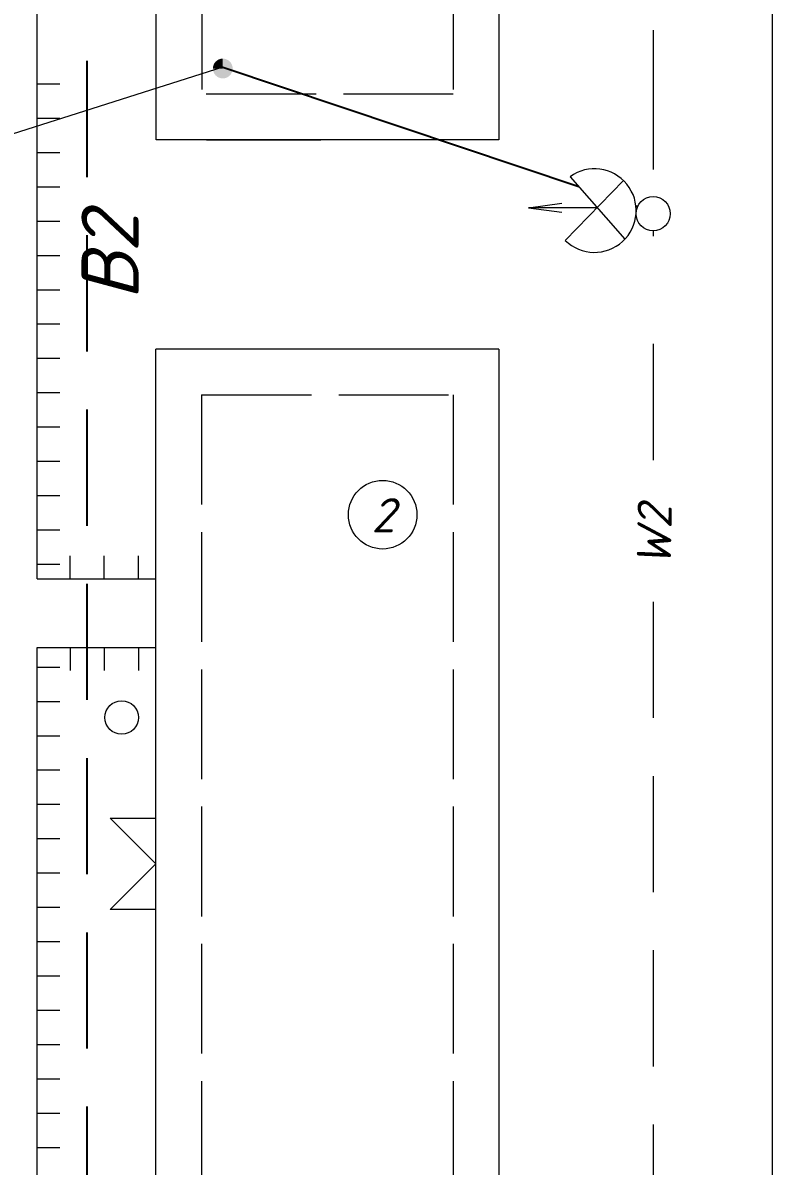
# Model space of a CAD drawing. Header units: millimetres. Extents: x 27137 to 30937, y -4667 to -569.
# Drawn here: x 29018.57 to 29051.35, y -2625.1 to -2575.11 of the extents above; entities that cross this region are included whole.
import ezdxf

# ---------------------------------------------------------------- set-up
doc = ezdxf.new("R2010")
doc.units = ezdxf.units.MM
doc.header["$LTSCALE"] = 0.4
doc.linetypes.add('ACAD_ISO02W100', pattern=[15, 12, -3])
doc.linetypes.add('штриховаяX2', pattern=[38.1, 25.4, -12.7])
doc.styles.add('Isocpeur', font='isocpeui.ttf', dxfattribs={"height": 2.5})

msp = doc.modelspace()

# ---------------------------------------------------------------- hatches: boundary and pattern name
at = {"lineweight": 15}
h = msp.add_hatch(color=256, dxfattribs=at)
h.dxf.hatch_style = 1
h.paths.add_polyline_path([(29026.8841, -2577.1079), (29027.3166, -2577.1079), (29027.7492, -2577.1079, -1)])
h.paths.add_polyline_path([(29027.3166, -2576.6753, -0.4142136), (29027.7492, -2577.1079), (29027.3166, -2577.1079)])
h = msp.add_hatch(color=256, dxfattribs=at)
h.dxf.hatch_style = 1
h.paths.add_polyline_path([(29027.3166, -2576.6753), (29027.3166, -2577.1079), (29026.8841, -2577.1079, -0.4142136)])

# ---------------------------------------------------------------- linework, layer by layer
at = {"linetype": 'штриховаяX2', "ltscale": 0.5}
msp.add_line((29021.3754, -2531.0555), (29021.3754, -2656.1993), dxfattribs=at)
at = {"lineweight": 15}
for p, q in [((29024.396, -2580.2309), (29024.396, -2535.2309)), ((29039.396, -2535.2309), (29039.396, -2580.2309)), ((29039.396, -2535.2309), (29039.396, -2580.2309)), ((29051.3511, -2571.4951), (29051.3515, -2586.4384)), ((29020.1898, -2577.7909), (29019.1898, -2577.7909)), ((29020.1898, -2577.7909), (29019.1898, -2577.7909)), ((29020.1898, -2577.7909), (29019.1898, -2577.7909)), ((29020.1898, -2577.7909), (29019.1898, -2577.7909)), ((29020.1898, -2577.7909), (29019.1898, -2577.7909)), ((29020.1898, -2577.7909), (29019.1898, -2577.7909)), ((29020.1898, -2577.7909), (29019.1898, -2577.7909)), ((29020.1898, -2577.7909), (29019.1898, -2577.7909)), ((29020.1898, -2577.7909), (29019.1898, -2577.7909)), ((29020.1898, -2577.7909), (29019.1898, -2577.7909)), ((29020.1898, -2577.7909), (29019.1898, -2577.7909)), ((29020.1898, -2579.2909), (29019.1898, -2579.2909)), ((29020.1898, -2579.2909), (29019.1898, -2579.2909)), ((29020.1898, -2579.2909), (29019.1898, -2579.2909)), ((29020.1898, -2579.2909), (29019.1898, -2579.2909)), ((29020.1898, -2579.2909), (29019.1898, -2579.2909)), ((29020.1898, -2579.2909), (29019.1898, -2579.2909)), ((29020.1898, -2579.2909), (29019.1898, -2579.2909)), ((29020.1898, -2579.2909), (29019.1898, -2579.2909)), ((29020.1898, -2579.2909), (29019.1898, -2579.2909)), ((29020.1898, -2579.2909), (29019.1898, -2579.2909)), ((29020.1898, -2579.2909), (29019.1898, -2579.2909)), ((29020.1898, -2579.2909), (29019.1898, -2579.2909)), ((29020.1898, -2579.2909), (29019.1898, -2579.2909)), ((29020.1898, -2579.2909), (29019.1898, -2579.2909)), ((29020.1898, -2579.2909), (29019.1898, -2579.2909)), ((29020.1898, -2579.2909), (29019.1898, -2579.2909)), ((29020.1898, -2579.2909), (29019.1898, -2579.2909)), ((29020.1898, -2579.2909), (29019.1898, -2579.2909)), ((29020.1898, -2579.2909), (29019.1898, -2579.2909)), ((29020.1898, -2579.2909), (29019.1898, -2579.2909)), ((29020.1898, -2579.2909), (29019.1898, -2579.2909)), ((29039.396, -2580.2309), (29024.396, -2580.2309)), ((29039.396, -2580.2309), (29024.396, -2580.2309)), ((29026.6027, -2580.2309), (29031.6027, -2580.2309)), ((29026.6027, -2580.2309), (29031.6027, -2580.2309)), ((29020.1898, -2580.7909), (29019.1898, -2580.7909)), ((29020.1898, -2580.7909), (29019.1898, -2580.7909)), ((29020.1898, -2580.7909), (29019.1898, -2580.7909)), ((29020.1898, -2580.7909), (29019.1898, -2580.7909)), ((29020.1898, -2580.7909), (29019.1898, -2580.7909)), ((29020.1898, -2580.7909), (29019.1898, -2580.7909)), ((29020.1898, -2580.7909), (29019.1898, -2580.7909)), ((29020.1898, -2580.7909), (29019.1898, -2580.7909)), ((29020.1898, -2580.7909), (29019.1898, -2580.7909)), ((29020.1898, -2580.7909), (29019.1898, -2580.7909)), ((29020.1898, -2580.7909), (29019.1898, -2580.7909)), ((29020.1898, -2580.7909), (29019.1898, -2580.7909)), ((29020.1898, -2580.7909), (29019.1898, -2580.7909)), ((29020.1898, -2580.7909), (29019.1898, -2580.7909)), ((29020.1898, -2580.7909), (29019.1898, -2580.7909)), ((29020.1898, -2580.7909), (29019.1898, -2580.7909)), ((29020.1898, -2580.7909), (29019.1898, -2580.7909)), ((29020.1898, -2582.2909), (29019.1898, -2582.2909)), ((29020.1898, -2582.2909), (29019.1898, -2582.2909)), ((29020.1898, -2582.2909), (29019.1898, -2582.2909)), ((29020.1898, -2582.2909), (29019.1898, -2582.2909)), ((29020.1898, -2582.2909), (29019.1898, -2582.2909)), ((29020.1898, -2582.2909), (29019.1898, -2582.2909)), ((29020.1898, -2582.2909), (29019.1898, -2582.2909)), ((29020.1898, -2582.2909), (29019.1898, -2582.2909)), ((29020.1898, -2582.2909), (29019.1898, -2582.2909)), ((29020.1898, -2582.2909), (29019.1898, -2582.2909)), ((29020.1898, -2582.2909), (29019.1898, -2582.2909)), ((29020.1898, -2583.7909), (29019.1898, -2583.7909)), ((29020.1898, -2583.7909), (29019.1898, -2583.7909)), ((29020.1898, -2583.7909), (29019.1898, -2583.7909)), ((29020.1898, -2583.7909), (29019.1898, -2583.7909)), ((29020.1898, -2583.7909), (29019.1898, -2583.7909)), ((29020.1898, -2583.7909), (29019.1898, -2583.7909)), ((29020.1898, -2583.7909), (29019.1898, -2583.7909)), ((29020.1898, -2583.7909), (29019.1898, -2583.7909)), ((29020.1898, -2583.7909), (29019.1898, -2583.7909)), ((29020.1898, -2583.7909), (29019.1898, -2583.7909)), ((29020.1898, -2583.7909), (29019.1898, -2583.7909)), ((29020.1898, -2583.7909), (29019.1898, -2583.7909)), ((29020.1898, -2583.7909), (29019.1898, -2583.7909)), ((29020.1898, -2585.2909), (29019.1898, -2585.2909)), ((29020.1898, -2585.2909), (29019.1898, -2585.2909)), ((29020.1898, -2585.2909), (29019.1898, -2585.2909)), ((29020.1898, -2585.2909), (29019.1898, -2585.2909)), ((29020.1898, -2585.2909), (29019.1898, -2585.2909)), ((29020.1898, -2585.2909), (29019.1898, -2585.2909)), ((29020.1898, -2585.2909), (29019.1898, -2585.2909)), ((29020.1898, -2585.2909), (29019.1898, -2585.2909)), ((29020.1898, -2585.2909), (29019.1898, -2585.2909)), ((29020.1898, -2585.2909), (29019.1898, -2585.2909)), ((29020.1898, -2585.2909), (29019.1898, -2585.2909)), ((29020.1898, -2585.2909), (29019.1898, -2585.2909)), ((29020.1898, -2585.2909), (29019.1898, -2585.2909)), ((29020.1898, -2585.2909), (29019.1898, -2585.2909)), ((29020.1898, -2585.2909), (29019.1898, -2585.2909)), ((29020.1898, -2585.2909), (29019.1898, -2585.2909)), ((29020.1898, -2585.2909), (29019.1898, -2585.2909)), ((29051.3515, -2586.4384), (29051.3499, -2666.162)), ((29020.1898, -2586.7909), (29019.1898, -2586.7909)), ((29020.1898, -2586.7909), (29019.1898, -2586.7909)), ((29020.1898, -2586.7909), (29019.1898, -2586.7909)), ((29020.1898, -2586.7909), (29019.1898, -2586.7909)), ((29020.1898, -2586.7909), (29019.1898, -2586.7909)), ((29020.1898, -2586.7909), (29019.1898, -2586.7909)), ((29020.1898, -2586.7909), (29019.1898, -2586.7909)), ((29020.1898, -2586.7909), (29019.1898, -2586.7909)), ((29020.1898, -2586.7909), (29019.1898, -2586.7909)), ((29020.1898, -2586.7909), (29019.1898, -2586.7909)), ((29020.1898, -2586.7909), (29019.1898, -2586.7909)), ((29020.1898, -2588.2909), (29019.1898, -2588.2909)), ((29020.1898, -2588.2909), (29019.1898, -2588.2909)), ((29020.1898, -2588.2909), (29019.1898, -2588.2909)), ((29020.1898, -2588.2909), (29019.1898, -2588.2909)), ((29020.1898, -2588.2909), (29019.1898, -2588.2909)), ((29020.1898, -2588.2909), (29019.1898, -2588.2909)), ((29020.1898, -2588.2909), (29019.1898, -2588.2909)), ((29020.1898, -2588.2909), (29019.1898, -2588.2909)), ((29020.1898, -2588.2909), (29019.1898, -2588.2909)), ((29020.1898, -2588.2909), (29019.1898, -2588.2909)), ((29020.1898, -2588.2909), (29019.1898, -2588.2909)), ((29020.1898, -2588.2909), (29019.1898, -2588.2909)), ((29020.1898, -2588.2909), (29019.1898, -2588.2909)), ((29024.392, -2634.376), (29024.392, -2589.376)), ((29039.392, -2589.376), (29024.392, -2589.376)), ((29039.392, -2589.376), (29039.392, -2634.376)), ((29039.392, -2589.376), (29039.392, -2634.376)), ((29020.1898, -2589.7909), (29019.1898, -2589.7909)), ((29020.1898, -2589.7909), (29019.1898, -2589.7909)), ((29020.1898, -2589.7909), (29019.1898, -2589.7909)), ((29020.1898, -2589.7909), (29019.1898, -2589.7909)), ((29020.1898, -2589.7909), (29019.1898, -2589.7909)), ((29020.1898, -2589.7909), (29019.1898, -2589.7909)), ((29020.1898, -2589.7909), (29019.1898, -2589.7909)), ((29020.1898, -2589.7909), (29019.1898, -2589.7909)), ((29020.1898, -2589.7909), (29019.1898, -2589.7909)), ((29020.1898, -2589.7909), (29019.1898, -2589.7909)), ((29020.1898, -2589.7909), (29019.1898, -2589.7909)), ((29020.1898, -2589.7909), (29019.1898, -2589.7909)), ((29020.1898, -2589.7909), (29019.1898, -2589.7909)), ((29020.1898, -2589.7909), (29019.1898, -2589.7909)), ((29020.1898, -2589.7909), (29019.1898, -2589.7909)), ((29020.1898, -2589.7909), (29019.1898, -2589.7909)), ((29020.1898, -2589.7909), (29019.1898, -2589.7909)), ((29020.1898, -2591.2909), (29019.1898, -2591.2909)), ((29020.1898, -2591.2909), (29019.1898, -2591.2909)), ((29020.1898, -2591.2909), (29019.1898, -2591.2909)), ((29020.1898, -2591.2909), (29019.1898, -2591.2909)), ((29020.1898, -2591.2909), (29019.1898, -2591.2909)), ((29020.1898, -2591.2909), (29019.1898, -2591.2909)), ((29020.1898, -2591.2909), (29019.1898, -2591.2909)), ((29020.1898, -2591.2909), (29019.1898, -2591.2909)), ((29020.1898, -2591.2909), (29019.1898, -2591.2909)), ((29020.1898, -2591.2909), (29019.1898, -2591.2909)), ((29020.1898, -2591.2909), (29019.1898, -2591.2909)), ((29020.1898, -2591.2909), (29019.1898, -2591.2909)), ((29020.1898, -2591.2909), (29019.1898, -2591.2909)), ((29020.1898, -2591.2909), (29019.1898, -2591.2909)), ((29020.1898, -2591.2909), (29019.1898, -2591.2909)), ((29020.1898, -2591.2909), (29019.1898, -2591.2909)), ((29020.1898, -2591.2909), (29019.1898, -2591.2909)), ((29020.1898, -2591.2909), (29019.1898, -2591.2909)), ((29020.1898, -2591.2909), (29019.1898, -2591.2909)), ((29020.1898, -2591.2909), (29019.1898, -2591.2909)), ((29020.1898, -2591.2909), (29019.1898, -2591.2909)), ((29020.1898, -2591.2909), (29019.1898, -2591.2909)), ((29020.1898, -2592.7909), (29019.1898, -2592.7909)), ((29020.1898, -2592.7909), (29019.1898, -2592.7909)), ((29020.1898, -2592.7909), (29019.1898, -2592.7909)), ((29020.1898, -2592.7909), (29019.1898, -2592.7909)), ((29020.1898, -2592.7909), (29019.1898, -2592.7909)), ((29020.1898, -2592.7909), (29019.1898, -2592.7909)), ((29020.1898, -2592.7909), (29019.1898, -2592.7909)), ((29020.1898, -2592.7909), (29019.1898, -2592.7909)), ((29020.1898, -2592.7909), (29019.1898, -2592.7909)), ((29020.1898, -2592.7909), (29019.1898, -2592.7909)), ((29020.1898, -2592.7909), (29019.1898, -2592.7909)), ((29020.1898, -2592.7909), (29019.1898, -2592.7909)), ((29020.1898, -2592.7909), (29019.1898, -2592.7909)), ((29020.1898, -2592.7909), (29019.1898, -2592.7909)), ((29020.1898, -2592.7909), (29019.1898, -2592.7909)), ((29020.1898, -2592.7909), (29019.1898, -2592.7909)), ((29020.1898, -2592.7909), (29019.1898, -2592.7909)), ((29020.1898, -2592.7909), (29019.1898, -2592.7909)), ((29020.1898, -2592.7909), (29019.1898, -2592.7909)), ((29020.1898, -2592.7909), (29019.1898, -2592.7909)), ((29020.1898, -2592.7909), (29019.1898, -2592.7909)), ((29020.1898, -2592.7909), (29019.1898, -2592.7909)), ((29020.1898, -2592.7909), (29019.1898, -2592.7909)), ((29020.1898, -2592.7909), (29019.1898, -2592.7909)), ((29020.1898, -2592.7909), (29019.1898, -2592.7909)), ((29020.1898, -2592.7909), (29019.1898, -2592.7909)), ((29020.1898, -2592.7909), (29019.1898, -2592.7909)), ((29020.1898, -2592.7909), (29019.1898, -2592.7909)), ((29020.1898, -2592.7909), (29019.1898, -2592.7909)), ((29020.1898, -2592.7909), (29019.1898, -2592.7909)), ((29020.1898, -2592.7909), (29019.1898, -2592.7909)), ((29020.1898, -2592.7909), (29019.1898, -2592.7909)), ((29020.1898, -2592.7909), (29019.1898, -2592.7909)), ((29020.1898, -2592.7909), (29019.1898, -2592.7909)), ((29020.1898, -2594.2909), (29019.1898, -2594.2909)), ((29020.1898, -2594.2909), (29019.1898, -2594.2909)), ((29020.1898, -2594.2909), (29019.1898, -2594.2909)), ((29020.1898, -2594.2909), (29019.1898, -2594.2909)), ((29020.1898, -2594.2909), (29019.1898, -2594.2909)), ((29020.1898, -2594.2909), (29019.1898, -2594.2909)), ((29020.1898, -2594.2909), (29019.1898, -2594.2909)), ((29020.1898, -2594.2909), (29019.1898, -2594.2909)), ((29020.1898, -2594.2909), (29019.1898, -2594.2909)), ((29020.1898, -2594.2909), (29019.1898, -2594.2909)), ((29020.1898, -2594.2909), (29019.1898, -2594.2909)), ((29020.1898, -2594.2909), (29019.1898, -2594.2909)), ((29020.1898, -2594.2909), (29019.1898, -2594.2909)), ((29020.1898, -2594.2909), (29019.1898, -2594.2909)), ((29020.1898, -2594.2909), (29019.1898, -2594.2909)), ((29020.1898, -2594.2909), (29019.1898, -2594.2909)), ((29020.1898, -2594.2909), (29019.1898, -2594.2909)), ((29020.1898, -2595.7909), (29019.1898, -2595.7909)), ((29020.1898, -2595.7909), (29019.1898, -2595.7909)), ((29020.1898, -2595.7909), (29019.1898, -2595.7909)), ((29020.1898, -2595.7909), (29019.1898, -2595.7909)), ((29020.1898, -2595.7909), (29019.1898, -2595.7909)), ((29020.1898, -2595.7909), (29019.1898, -2595.7909)), ((29020.1898, -2595.7909), (29019.1898, -2595.7909)), ((29020.1898, -2595.7909), (29019.1898, -2595.7909)), ((29020.1898, -2595.7909), (29019.1898, -2595.7909)), ((29020.1898, -2595.7909), (29019.1898, -2595.7909)), ((29020.1898, -2595.7909), (29019.1898, -2595.7909)), ((29020.1898, -2597.2909), (29019.1898, -2597.2909)), ((29020.1898, -2597.2909), (29019.1898, -2597.2909)), ((29020.1898, -2597.2909), (29019.1898, -2597.2909)), ((29020.1898, -2597.2909), (29019.1898, -2597.2909)), ((29020.1898, -2597.2909), (29019.1898, -2597.2909)), ((29020.1898, -2597.2909), (29019.1898, -2597.2909)), ((29020.1898, -2597.2909), (29019.1898, -2597.2909)), ((29020.1898, -2597.2909), (29019.1898, -2597.2909)), ((29020.1898, -2597.2909), (29019.1898, -2597.2909)), ((29020.1898, -2597.2909), (29019.1898, -2597.2909)), ((29020.1898, -2597.2909), (29019.1898, -2597.2909)), ((29020.1898, -2597.2909), (29019.1898, -2597.2909)), ((29020.1898, -2597.2909), (29019.1898, -2597.2909)), ((29020.6326, -2599.4199), (29020.6326, -2598.4199)), ((29020.6326, -2599.4199), (29020.6326, -2598.4199)), ((29022.1326, -2599.4199), (29022.1326, -2598.4199)), ((29022.1326, -2599.4199), (29022.1326, -2598.4199)), ((29023.6326, -2599.4199), (29023.6326, -2598.4199)), ((29023.6326, -2599.4199), (29023.6326, -2598.4199)), ((29020.1898, -2598.7909), (29019.1898, -2598.7909)), ((29020.1898, -2598.7909), (29019.1898, -2598.7909)), ((29020.1898, -2598.7909), (29019.1898, -2598.7909)), ((29020.1898, -2598.7909), (29019.1898, -2598.7909)), ((29020.1898, -2598.7909), (29019.1898, -2598.7909)), ((29020.1898, -2598.7909), (29019.1898, -2598.7909)), ((29020.1898, -2598.7909), (29019.1898, -2598.7909)), ((29020.1898, -2598.7909), (29019.1898, -2598.7909)), ((29020.1898, -2598.7909), (29019.1898, -2598.7909)), ((29020.1898, -2598.7909), (29019.1898, -2598.7909)), ((29020.1898, -2598.7909), (29019.1898, -2598.7909)), ((29020.1898, -2598.7909), (29019.1898, -2598.7909)), ((29020.1898, -2598.7909), (29019.1898, -2598.7909)), ((29020.1898, -2598.7909), (29019.1898, -2598.7909)), ((29020.1898, -2598.7909), (29019.1898, -2598.7909)), ((29020.1898, -2598.7909), (29019.1898, -2598.7909)), ((29020.1898, -2598.7909), (29019.1898, -2598.7909)), ((29019.1895, -2599.4199), (29024.392, -2599.4199)), ((29019.1902, -2602.4199), (29024.392, -2602.4199)), ((29020.6326, -2602.4199), (29020.6326, -2603.4199)), ((29020.6326, -2602.4199), (29020.6326, -2603.4199)), ((29022.1326, -2602.4199), (29022.1326, -2603.4199)), ((29022.1326, -2602.4199), (29022.1326, -2603.4199)), ((29023.6326, -2602.4199), (29023.6326, -2603.4199)), ((29023.6326, -2602.4199), (29023.6326, -2603.4199)), ((29020.1898, -2603.2909), (29019.1898, -2603.2909)), ((29020.1898, -2603.2909), (29019.1898, -2603.2909)), ((29020.1898, -2603.2909), (29019.1898, -2603.2909)), ((29020.1898, -2603.2909), (29019.1898, -2603.2909)), ((29020.1898, -2603.2909), (29019.1898, -2603.2909)), ((29020.1898, -2603.2909), (29019.1898, -2603.2909)), ((29020.1898, -2603.2909), (29019.1898, -2603.2909)), ((29020.1898, -2603.2909), (29019.1898, -2603.2909)), ((29020.1898, -2603.2909), (29019.1898, -2603.2909)), ((29020.1898, -2603.2909), (29019.1898, -2603.2909)), ((29020.1898, -2603.2909), (29019.1898, -2603.2909)), ((29020.1898, -2603.2909), (29019.1898, -2603.2909)), ((29020.1898, -2603.2909), (29019.1898, -2603.2909)), ((29020.1898, -2603.2909), (29019.1898, -2603.2909)), ((29020.1898, -2603.2909), (29019.1898, -2603.2909)), ((29020.1898, -2603.2909), (29019.1898, -2603.2909)), ((29020.1898, -2603.2909), (29019.1898, -2603.2909)), ((29020.1898, -2604.7909), (29019.1898, -2604.7909)), ((29020.1898, -2604.7909), (29019.1898, -2604.7909)), ((29020.1898, -2604.7909), (29019.1898, -2604.7909)), ((29020.1898, -2604.7909), (29019.1898, -2604.7909)), ((29020.1898, -2604.7909), (29019.1898, -2604.7909)), ((29020.1898, -2604.7909), (29019.1898, -2604.7909)), ((29020.1898, -2604.7909), (29019.1898, -2604.7909)), ((29020.1898, -2604.7909), (29019.1898, -2604.7909)), ((29020.1898, -2604.7909), (29019.1898, -2604.7909)), ((29020.1898, -2604.7909), (29019.1898, -2604.7909)), ((29020.1898, -2604.7909), (29019.1898, -2604.7909)), ((29020.1898, -2604.7909), (29019.1898, -2604.7909)), ((29020.1898, -2604.7909), (29019.1898, -2604.7909)), ((29020.1898, -2604.7909), (29019.1898, -2604.7909)), ((29020.1898, -2604.7909), (29019.1898, -2604.7909)), ((29020.1898, -2604.7909), (29019.1898, -2604.7909)), ((29020.1898, -2604.7909), (29019.1898, -2604.7909)), ((29020.1898, -2604.7909), (29019.1898, -2604.7909)), ((29020.1898, -2604.7909), (29019.1898, -2604.7909)), ((29020.1898, -2604.7909), (29019.1898, -2604.7909)), ((29020.1898, -2604.7909), (29019.1898, -2604.7909)), ((29020.1898, -2604.7909), (29019.1898, -2604.7909)), ((29020.1898, -2606.2909), (29019.1898, -2606.2909)), ((29020.1898, -2606.2909), (29019.1898, -2606.2909)), ((29020.1898, -2606.2909), (29019.1898, -2606.2909)), ((29020.1898, -2606.2909), (29019.1898, -2606.2909)), ((29020.1898, -2606.2909), (29019.1898, -2606.2909)), ((29020.1898, -2606.2909), (29019.1898, -2606.2909)), ((29020.1898, -2606.2909), (29019.1898, -2606.2909)), ((29020.1898, -2606.2909), (29019.1898, -2606.2909)), ((29020.1898, -2606.2909), (29019.1898, -2606.2909)), ((29020.1898, -2606.2909), (29019.1898, -2606.2909)), ((29020.1898, -2606.2909), (29019.1898, -2606.2909)), ((29020.1898, -2606.2909), (29019.1898, -2606.2909)), ((29020.1898, -2606.2909), (29019.1898, -2606.2909)), ((29020.1898, -2606.2909), (29019.1898, -2606.2909)), ((29020.1898, -2606.2909), (29019.1898, -2606.2909)), ((29020.1898, -2606.2909), (29019.1898, -2606.2909)), ((29020.1898, -2606.2909), (29019.1898, -2606.2909)), ((29020.1898, -2606.2909), (29019.1898, -2606.2909)), ((29020.1898, -2606.2909), (29019.1898, -2606.2909)), ((29020.1898, -2606.2909), (29019.1898, -2606.2909)), ((29020.1898, -2606.2909), (29019.1898, -2606.2909)), ((29020.1898, -2606.2909), (29019.1898, -2606.2909)), ((29020.1898, -2606.2909), (29019.1898, -2606.2909)), ((29020.1898, -2606.2909), (29019.1898, -2606.2909)), ((29020.1898, -2606.2909), (29019.1898, -2606.2909)), ((29020.1898, -2606.2909), (29019.1898, -2606.2909)), ((29020.1898, -2606.2909), (29019.1898, -2606.2909)), ((29020.1898, -2606.2909), (29019.1898, -2606.2909)), ((29020.1898, -2606.2909), (29019.1898, -2606.2909)), ((29020.1898, -2606.2909), (29019.1898, -2606.2909)), ((29020.1898, -2606.2909), (29019.1898, -2606.2909)), ((29020.1898, -2606.2909), (29019.1898, -2606.2909)), ((29020.1898, -2606.2909), (29019.1898, -2606.2909)), ((29020.1898, -2606.2909), (29019.1898, -2606.2909)), ((29020.1898, -2607.7909), (29019.1898, -2607.7909)), ((29020.1898, -2607.7909), (29019.1898, -2607.7909)), ((29020.1898, -2607.7909), (29019.1898, -2607.7909)), ((29020.1898, -2607.7909), (29019.1898, -2607.7909)), ((29020.1898, -2607.7909), (29019.1898, -2607.7909)), ((29020.1898, -2607.7909), (29019.1898, -2607.7909)), ((29020.1898, -2607.7909), (29019.1898, -2607.7909)), ((29020.1898, -2607.7909), (29019.1898, -2607.7909)), ((29020.1898, -2607.7909), (29019.1898, -2607.7909)), ((29020.1898, -2607.7909), (29019.1898, -2607.7909)), ((29020.1898, -2607.7909), (29019.1898, -2607.7909)), ((29020.1898, -2607.7909), (29019.1898, -2607.7909)), ((29020.1898, -2607.7909), (29019.1898, -2607.7909)), ((29020.1898, -2607.7909), (29019.1898, -2607.7909)), ((29020.1898, -2607.7909), (29019.1898, -2607.7909)), ((29020.1898, -2607.7909), (29019.1898, -2607.7909)), ((29020.1898, -2607.7909), (29019.1898, -2607.7909)), ((29020.1898, -2609.2909), (29019.1898, -2609.2909)), ((29020.1898, -2609.2909), (29019.1898, -2609.2909)), ((29020.1898, -2609.2909), (29019.1898, -2609.2909)), ((29020.1898, -2609.2909), (29019.1898, -2609.2909)), ((29020.1898, -2609.2909), (29019.1898, -2609.2909)), ((29020.1898, -2609.2909), (29019.1898, -2609.2909)), ((29020.1898, -2609.2909), (29019.1898, -2609.2909)), ((29020.1898, -2609.2909), (29019.1898, -2609.2909)), ((29020.1898, -2609.2909), (29019.1898, -2609.2909)), ((29020.1898, -2609.2909), (29019.1898, -2609.2909)), ((29020.1898, -2609.2909), (29019.1898, -2609.2909)), ((29022.392, -2609.876), (29024.392, -2609.876)), ((29022.392, -2609.876), (29024.392, -2611.876)), ((29020.1898, -2610.7909), (29019.1898, -2610.7909)), ((29020.1898, -2610.7909), (29019.1898, -2610.7909)), ((29020.1898, -2610.7909), (29019.1898, -2610.7909)), ((29020.1898, -2610.7909), (29019.1898, -2610.7909)), ((29020.1898, -2610.7909), (29019.1898, -2610.7909)), ((29020.1898, -2610.7909), (29019.1898, -2610.7909)), ((29020.1898, -2610.7909), (29019.1898, -2610.7909)), ((29020.1898, -2610.7909), (29019.1898, -2610.7909)), ((29020.1898, -2610.7909), (29019.1898, -2610.7909)), ((29020.1898, -2610.7909), (29019.1898, -2610.7909)), ((29020.1898, -2610.7909), (29019.1898, -2610.7909)), ((29020.1898, -2610.7909), (29019.1898, -2610.7909)), ((29020.1898, -2610.7909), (29019.1898, -2610.7909)), ((29024.392, -2611.876), (29022.392, -2613.876)), ((29020.1898, -2612.2909), (29019.1898, -2612.2909)), ((29020.1898, -2612.2909), (29019.1898, -2612.2909)), ((29020.1898, -2612.2909), (29019.1898, -2612.2909)), ((29020.1898, -2612.2909), (29019.1898, -2612.2909)), ((29020.1898, -2612.2909), (29019.1898, -2612.2909)), ((29020.1898, -2612.2909), (29019.1898, -2612.2909)), ((29020.1898, -2612.2909), (29019.1898, -2612.2909)), ((29020.1898, -2612.2909), (29019.1898, -2612.2909)), ((29020.1898, -2612.2909), (29019.1898, -2612.2909)), ((29020.1898, -2612.2909), (29019.1898, -2612.2909)), ((29020.1898, -2612.2909), (29019.1898, -2612.2909)), ((29020.1898, -2612.2909), (29019.1898, -2612.2909)), ((29020.1898, -2612.2909), (29019.1898, -2612.2909)), ((29020.1898, -2612.2909), (29019.1898, -2612.2909)), ((29020.1898, -2612.2909), (29019.1898, -2612.2909)), ((29020.1898, -2612.2909), (29019.1898, -2612.2909)), ((29020.1898, -2612.2909), (29019.1898, -2612.2909)), ((29020.1898, -2612.2909), (29019.1898, -2612.2909)), ((29020.1898, -2612.2909), (29019.1898, -2612.2909)), ((29020.1898, -2612.2909), (29019.1898, -2612.2909)), ((29020.1898, -2612.2909), (29019.1898, -2612.2909)), ((29020.1898, -2612.2909), (29019.1898, -2612.2909)), ((29020.1898, -2612.2909), (29019.1898, -2612.2909)), ((29020.1898, -2612.2909), (29019.1898, -2612.2909)), ((29020.1898, -2612.2909), (29019.1898, -2612.2909)), ((29020.1898, -2612.2909), (29019.1898, -2612.2909)), ((29020.1898, -2612.2909), (29019.1898, -2612.2909)), ((29020.1898, -2612.2909), (29019.1898, -2612.2909)), ((29020.1898, -2613.7909), (29019.1898, -2613.7909)), ((29020.1898, -2613.7909), (29019.1898, -2613.7909)), ((29020.1898, -2613.7909), (29019.1898, -2613.7909)), ((29020.1898, -2613.7909), (29019.1898, -2613.7909)), ((29020.1898, -2613.7909), (29019.1898, -2613.7909)), ((29020.1898, -2613.7909), (29019.1898, -2613.7909)), ((29020.1898, -2613.7909), (29019.1898, -2613.7909)), ((29020.1898, -2613.7909), (29019.1898, -2613.7909)), ((29020.1898, -2613.7909), (29019.1898, -2613.7909)), ((29020.1898, -2613.7909), (29019.1898, -2613.7909)), ((29020.1898, -2613.7909), (29019.1898, -2613.7909)), ((29020.1898, -2613.7909), (29019.1898, -2613.7909)), ((29020.1898, -2613.7909), (29019.1898, -2613.7909)), ((29020.1898, -2613.7909), (29019.1898, -2613.7909)), ((29020.1898, -2613.7909), (29019.1898, -2613.7909)), ((29020.1898, -2613.7909), (29019.1898, -2613.7909)), ((29020.1898, -2613.7909), (29019.1898, -2613.7909)), ((29020.1898, -2613.7909), (29019.1898, -2613.7909)), ((29020.1898, -2613.7909), (29019.1898, -2613.7909)), ((29020.1898, -2613.7909), (29019.1898, -2613.7909)), ((29020.1898, -2613.7909), (29019.1898, -2613.7909)), ((29020.1898, -2613.7909), (29019.1898, -2613.7909)), ((29020.1898, -2613.7909), (29019.1898, -2613.7909)), ((29020.1898, -2613.7909), (29019.1898, -2613.7909)), ((29020.1898, -2613.7909), (29019.1898, -2613.7909)), ((29020.1898, -2613.7909), (29019.1898, -2613.7909)), ((29020.1898, -2613.7909), (29019.1898, -2613.7909)), ((29020.1898, -2613.7909), (29019.1898, -2613.7909)), ((29020.1898, -2613.7909), (29019.1898, -2613.7909)), ((29020.1898, -2613.7909), (29019.1898, -2613.7909)), ((29020.1898, -2613.7909), (29019.1898, -2613.7909)), ((29020.1898, -2613.7909), (29019.1898, -2613.7909)), ((29024.392, -2613.876), (29022.392, -2613.876)), ((29020.1898, -2615.2909), (29019.1898, -2615.2909)), ((29020.1898, -2615.2909), (29019.1898, -2615.2909)), ((29020.1898, -2615.2909), (29019.1898, -2615.2909)), ((29020.1898, -2615.2909), (29019.1898, -2615.2909)), ((29020.1898, -2615.2909), (29019.1898, -2615.2909)), ((29020.1898, -2615.2909), (29019.1898, -2615.2909)), ((29020.1898, -2615.2909), (29019.1898, -2615.2909)), ((29020.1898, -2615.2909), (29019.1898, -2615.2909)), ((29020.1898, -2615.2909), (29019.1898, -2615.2909)), ((29020.1898, -2615.2909), (29019.1898, -2615.2909)), ((29020.1898, -2615.2909), (29019.1898, -2615.2909)), ((29020.1898, -2615.2909), (29019.1898, -2615.2909)), ((29020.1898, -2615.2909), (29019.1898, -2615.2909)), ((29020.1898, -2615.2909), (29019.1898, -2615.2909)), ((29020.1898, -2615.2909), (29019.1898, -2615.2909)), ((29020.1898, -2615.2909), (29019.1898, -2615.2909)), ((29020.1898, -2615.2909), (29019.1898, -2615.2909)), ((29020.1898, -2615.2909), (29019.1898, -2615.2909)), ((29020.1898, -2615.2909), (29019.1898, -2615.2909)), ((29020.1898, -2615.2909), (29019.1898, -2615.2909)), ((29020.1898, -2615.2909), (29019.1898, -2615.2909)), ((29020.1898, -2615.2909), (29019.1898, -2615.2909)), ((29020.1898, -2615.2909), (29019.1898, -2615.2909)), ((29020.1898, -2615.2909), (29019.1898, -2615.2909)), ((29020.1898, -2615.2909), (29019.1898, -2615.2909)), ((29020.1898, -2615.2909), (29019.1898, -2615.2909)), ((29020.1898, -2615.2909), (29019.1898, -2615.2909)), ((29020.1898, -2615.2909), (29019.1898, -2615.2909)), ((29020.1898, -2615.2909), (29019.1898, -2615.2909)), ((29020.1898, -2615.2909), (29019.1898, -2615.2909)), ((29020.1898, -2616.7909), (29019.1898, -2616.7909)), ((29020.1898, -2616.7909), (29019.1898, -2616.7909)), ((29020.1898, -2616.7909), (29019.1898, -2616.7909)), ((29020.1898, -2616.7909), (29019.1898, -2616.7909)), ((29020.1898, -2616.7909), (29019.1898, -2616.7909)), ((29020.1898, -2616.7909), (29019.1898, -2616.7909)), ((29020.1898, -2616.7909), (29019.1898, -2616.7909)), ((29020.1898, -2616.7909), (29019.1898, -2616.7909)), ((29020.1898, -2616.7909), (29019.1898, -2616.7909)), ((29020.1898, -2616.7909), (29019.1898, -2616.7909)), ((29020.1898, -2616.7909), (29019.1898, -2616.7909)), ((29020.1898, -2616.7909), (29019.1898, -2616.7909)), ((29020.1898, -2616.7909), (29019.1898, -2616.7909)), ((29020.1898, -2616.7909), (29019.1898, -2616.7909)), ((29020.1898, -2616.7909), (29019.1898, -2616.7909)), ((29020.1898, -2616.7909), (29019.1898, -2616.7909)), ((29020.1898, -2616.7909), (29019.1898, -2616.7909)), ((29020.1898, -2616.7909), (29019.1898, -2616.7909)), ((29020.1898, -2616.7909), (29019.1898, -2616.7909)), ((29020.1898, -2616.7909), (29019.1898, -2616.7909)), ((29020.1898, -2616.7909), (29019.1898, -2616.7909)), ((29020.1898, -2616.7909), (29019.1898, -2616.7909)), ((29020.1898, -2616.7909), (29019.1898, -2616.7909)), ((29020.1898, -2616.7909), (29019.1898, -2616.7909)), ((29020.1898, -2616.7909), (29019.1898, -2616.7909)), ((29020.1898, -2616.7909), (29019.1898, -2616.7909)), ((29020.1898, -2616.7909), (29019.1898, -2616.7909)), ((29020.1898, -2616.7909), (29019.1898, -2616.7909)), ((29020.1898, -2618.2909), (29019.1898, -2618.2909)), ((29020.1898, -2618.2909), (29019.1898, -2618.2909)), ((29020.1898, -2618.2909), (29019.1898, -2618.2909)), ((29020.1898, -2618.2909), (29019.1898, -2618.2909)), ((29020.1898, -2618.2909), (29019.1898, -2618.2909)), ((29020.1898, -2618.2909), (29019.1898, -2618.2909)), ((29020.1898, -2618.2909), (29019.1898, -2618.2909)), ((29020.1898, -2618.2909), (29019.1898, -2618.2909)), ((29020.1898, -2618.2909), (29019.1898, -2618.2909)), ((29020.1898, -2618.2909), (29019.1898, -2618.2909)), ((29020.1898, -2618.2909), (29019.1898, -2618.2909)), ((29020.1898, -2618.2909), (29019.1898, -2618.2909)), ((29020.1898, -2618.2909), (29019.1898, -2618.2909)), ((29020.1898, -2618.2909), (29019.1898, -2618.2909)), ((29020.1898, -2618.2909), (29019.1898, -2618.2909)), ((29020.1898, -2618.2909), (29019.1898, -2618.2909)), ((29020.1898, -2618.2909), (29019.1898, -2618.2909)), ((29020.1898, -2618.2909), (29019.1898, -2618.2909)), ((29020.1898, -2618.2909), (29019.1898, -2618.2909)), ((29020.1898, -2618.2909), (29019.1898, -2618.2909)), ((29020.1898, -2618.2909), (29019.1898, -2618.2909)), ((29020.1898, -2618.2909), (29019.1898, -2618.2909)), ((29020.1898, -2618.2909), (29019.1898, -2618.2909)), ((29020.1898, -2618.2909), (29019.1898, -2618.2909)), ((29020.1898, -2619.7909), (29019.1898, -2619.7909)), ((29020.1898, -2619.7909), (29019.1898, -2619.7909)), ((29020.1898, -2619.7909), (29019.1898, -2619.7909)), ((29020.1898, -2619.7909), (29019.1898, -2619.7909)), ((29020.1898, -2619.7909), (29019.1898, -2619.7909)), ((29020.1898, -2619.7909), (29019.1898, -2619.7909)), ((29020.1898, -2619.7909), (29019.1898, -2619.7909)), ((29020.1898, -2619.7909), (29019.1898, -2619.7909)), ((29020.1898, -2619.7909), (29019.1898, -2619.7909)), ((29020.1898, -2619.7909), (29019.1898, -2619.7909)), ((29020.1898, -2619.7909), (29019.1898, -2619.7909)), ((29020.1898, -2619.7909), (29019.1898, -2619.7909)), ((29020.1898, -2619.7909), (29019.1898, -2619.7909)), ((29020.1898, -2619.7909), (29019.1898, -2619.7909)), ((29020.1898, -2619.7909), (29019.1898, -2619.7909)), ((29020.1898, -2619.7909), (29019.1898, -2619.7909)), ((29020.1898, -2619.7909), (29019.1898, -2619.7909)), ((29020.1898, -2619.7909), (29019.1898, -2619.7909)), ((29020.1898, -2619.7909), (29019.1898, -2619.7909)), ((29020.1898, -2619.7909), (29019.1898, -2619.7909)), ((29020.1898, -2619.7909), (29019.1898, -2619.7909)), ((29020.1898, -2619.7909), (29019.1898, -2619.7909)), ((29020.1898, -2619.7909), (29019.1898, -2619.7909)), ((29020.1898, -2619.7909), (29019.1898, -2619.7909)), ((29020.1898, -2619.7909), (29019.1898, -2619.7909)), ((29020.1898, -2619.7909), (29019.1898, -2619.7909)), ((29020.1898, -2619.7909), (29019.1898, -2619.7909)), ((29020.1898, -2619.7909), (29019.1898, -2619.7909)), ((29020.1898, -2619.7909), (29019.1898, -2619.7909)), ((29020.1898, -2619.7909), (29019.1898, -2619.7909)), ((29020.1898, -2621.2909), (29019.1898, -2621.2909)), ((29020.1898, -2621.2909), (29019.1898, -2621.2909)), ((29020.1898, -2621.2909), (29019.1898, -2621.2909)), ((29020.1898, -2621.2909), (29019.1898, -2621.2909)), ((29020.1898, -2621.2909), (29019.1898, -2621.2909)), ((29020.1898, -2621.2909), (29019.1898, -2621.2909)), ((29020.1898, -2621.2909), (29019.1898, -2621.2909)), ((29020.1898, -2621.2909), (29019.1898, -2621.2909)), ((29020.1898, -2621.2909), (29019.1898, -2621.2909)), ((29020.1898, -2621.2909), (29019.1898, -2621.2909)), ((29020.1898, -2621.2909), (29019.1898, -2621.2909)), ((29020.1898, -2622.7909), (29019.1898, -2622.7909)), ((29020.1898, -2622.7909), (29019.1898, -2622.7909)), ((29020.1898, -2622.7909), (29019.1898, -2622.7909)), ((29020.1898, -2622.7909), (29019.1898, -2622.7909)), ((29020.1898, -2622.7909), (29019.1898, -2622.7909)), ((29020.1898, -2622.7909), (29019.1898, -2622.7909)), ((29020.1898, -2622.7909), (29019.1898, -2622.7909)), ((29020.1898, -2622.7909), (29019.1898, -2622.7909)), ((29020.1898, -2622.7909), (29019.1898, -2622.7909)), ((29020.1898, -2622.7909), (29019.1898, -2622.7909)), ((29020.1898, -2622.7909), (29019.1898, -2622.7909)), ((29020.1898, -2622.7909), (29019.1898, -2622.7909)), ((29020.1898, -2622.7909), (29019.1898, -2622.7909)), ((29020.1898, -2624.2909), (29019.1898, -2624.2909)), ((29020.1898, -2624.2909), (29019.1898, -2624.2909)), ((29020.1898, -2624.2909), (29019.1898, -2624.2909)), ((29020.1898, -2624.2909), (29019.1898, -2624.2909)), ((29020.1898, -2624.2909), (29019.1898, -2624.2909)), ((29020.1898, -2624.2909), (29019.1898, -2624.2909)), ((29020.1898, -2624.2909), (29019.1898, -2624.2909)), ((29020.1898, -2624.2909), (29019.1898, -2624.2909)), ((29020.1898, -2624.2909), (29019.1898, -2624.2909)), ((29020.1898, -2624.2909), (29019.1898, -2624.2909)), ((29020.1898, -2624.2909), (29019.1898, -2624.2909)), ((29020.1898, -2624.2909), (29019.1898, -2624.2909)), ((29020.1898, -2624.2909), (29019.1898, -2624.2909)), ((29020.1898, -2624.2909), (29019.1898, -2624.2909)), ((29020.1898, -2624.2909), (29019.1898, -2624.2909)), ((29020.1898, -2624.2909), (29019.1898, -2624.2909)), ((29020.1898, -2624.2909), (29019.1898, -2624.2909))]:
    msp.add_line(p, q, dxfattribs=at)
at = {"linetype": 'ACAD_ISO02W100', "lineweight": 15}
for p, q in [((29026.396, -2537.2309), (29026.396, -2578.2309)), ((29037.396, -2537.2309), (29037.396, -2578.2309)), ((29037.396, -2578.2309), (29026.396, -2578.2309)), ((29026.392, -2591.376), (29037.392, -2591.376)), ((29026.392, -2591.376), (29026.392, -2632.376)), ((29037.392, -2591.376), (29037.392, -2632.376))]:
    msp.add_line(p, q, dxfattribs=at)
at = {"lineweight": 15, "ltscale": 0.5}
for p, q in [((29019.1898, -2576.167), (29019.1892, -2547.4192)), ((29019.1902, -2599.4199), (29019.1898, -2576.167)), ((29027.3258, -2577.0537), (28999.8859, -2585.7333)), ((29042.3005, -2584.6274), (29044.8505, -2582.0101)), ((29042.5081, -2581.8359), (29044.9069, -2584.57)), ((29040.6874, -2583.1926), (29042.1573, -2582.9985)), ((29043.6984, -2583.1926), (29040.6874, -2583.1926)), ((29040.6874, -2583.1926), (29042.1537, -2583.384)), ((29019.1906, -2627.8355), (29019.1902, -2602.4199))]:
    msp.add_line(p, q, dxfattribs=at)
at = {"linetype": 'штриховаяX2', "lineweight": 15, "ltscale": 0.5}
for p, q in [((29046.1463, -2575.4254), (29046.1463, -2576.4384)), ((29046.1463, -2576.4384), (29046.1461, -2582.7057)), ((29046.1461, -2584.2028), (29046.1461, -2584.4312)), ((29046.146, -2589.1511), (29046.1459, -2595.7007)), ((29046.1458, -2600.4207), (29046.1451, -2629.4972))]:
    msp.add_line(p, q, dxfattribs=at)
at = {"ltscale": 0.5}
for p, q in [((29027.3258, -2577.0537), (29042.8905, -2582.2718)), ((29045.3906, -2583.1099), (29045.4686, -2583.136))]:
    msp.add_line(p, q, dxfattribs=at)
at = {"lineweight": 15}
for centre, radius in [((29046.1461, -2583.4542), 0.7486), ((29034.3109, -2596.6152), 1.5), ((29022.8931, -2605.4819), 0.7344)]:
    msp.add_circle(centre, radius, dxfattribs=at)
at = {"lineweight": 15, "ltscale": 0.5}
msp.add_arc((29043.5755, -2583.3187), 1.8271, 225.74633, 125.7481, dxfattribs=at)

# ---------------------------------------------------------------- texts
at = {"linetype": 'штриховаяX2', "lineweight": 15, "attachment_point": 3, "style": 'Isocpeur'}
for s, width, insert, char_height, rotation in [('В2', 5.498522, (29021.1317, -2583.4377), 2.5, 90), ('W2', 3.719358, (29045.4642, -2596.1899), 1.5, 89.09014)]:
    msp.add_mtext_dynamic_manual_height_columns(s, width=width, gutter_width=12.5, heights=[0], dxfattribs=dict(at, insert=insert, char_height=char_height, rotation=rotation))
at = {"lineweight": 15, "insert": (29034.8468, -2595.892), "char_height": 1.5, "attachment_point": 3, "rotation": 359.83839, "style": 'Isocpeur'}
msp.add_mtext_dynamic_manual_height_columns('2', width=1.525272, gutter_width=12.5, heights=[0], dxfattribs=at)

doc.saveas('drawing.dxf')
